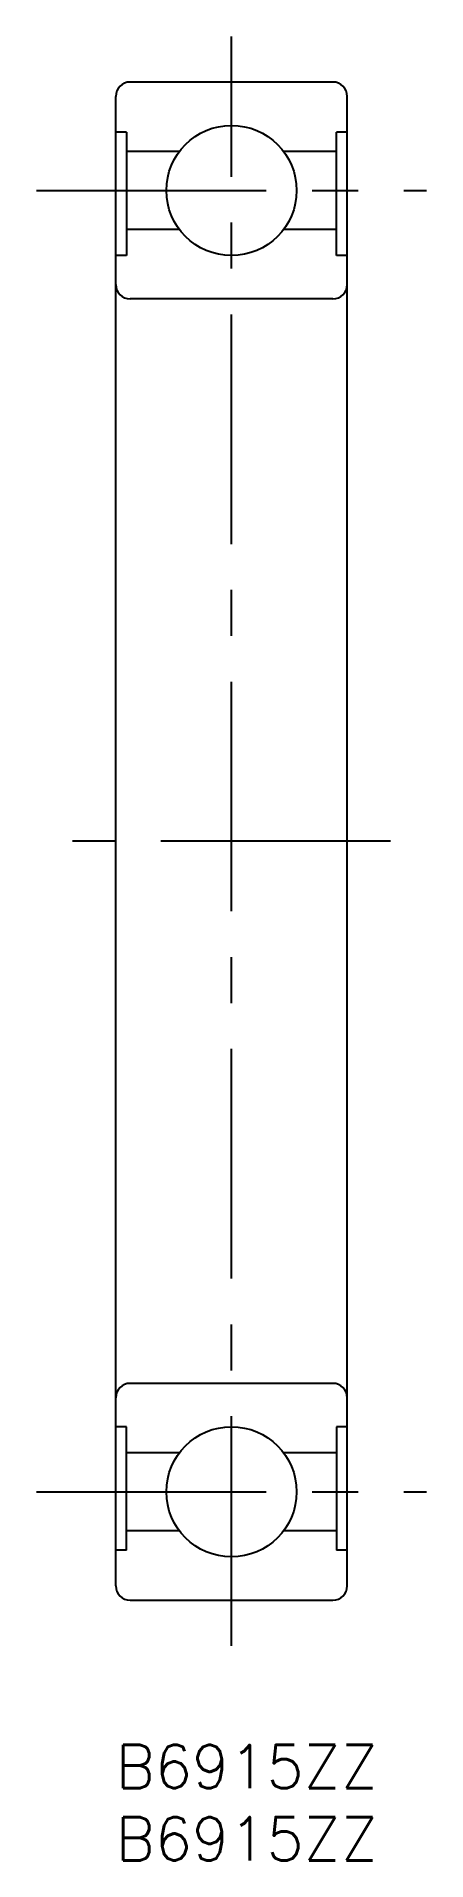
# Model space of a CAD drawing. Extents: x -5 to 21, y -8 to 118.
import ezdxf

# ---------------------------------------------------------------- set-up
doc = ezdxf.new("R2010")
doc.units = 0
doc.header["$LTSCALE"] = 0.5
doc.linetypes.add('CENTER', pattern=[50.8, 31.75, -6.35, 6.35, -6.35])
for name, color, linetype in [('MSM_CENTER', 1, 'CENTER'), ('MSM_CONTINUOUS', 7, 'CONTINUOUS'), ('MSM_PART_NUMBER', 7, 'CONTINUOUS')]:
    doc.layers.add(name, color=color, linetype=linetype)
doc.styles.get("Standard").update_dxf_attribs({"font": 'txt.shx', "height": 3, "bigfont": 'bigfont.shx'})

msp = doc.modelspace()

# ---------------------------------------------------------------- linework, layer by layer
at = {"layer": 'MSM_CENTER'}
for p, q in [((8, 6.85), (8, 118.15)), ((-5.48, 107.5), (21.48, 107.5)), ((19, 62.5), (-3, 62.5)), ((-5.48, 17.5), (21.48, 17.5))]:
    msp.add_line(p, q, dxfattribs=at)
at = {"layer": 'MSM_CONTINUOUS'}
for p, q in [((15, 115), (1, 115)), ((0, 11), (0, 114)), ((16, 11), (16, 114)), ((0.74, 111.53), (0, 111.53)), ((0.74, 111.53), (0.74, 103)), ((16, 111.53), (15.26, 111.53)), ((15.26, 103), (15.26, 111.53)), ((4.4, 110.2), (0.74, 110.2)), ((15.26, 110.2), (11.6, 110.2)), ((4.4, 104.8), (0.74, 104.8)), ((15.26, 104.8), (11.6, 104.8)), ((0.74, 103), (0, 103)), ((16, 103), (15.26, 103)), ((15, 100), (1, 100)), ((15, 25), (1, 25)), ((0.74, 22), (0, 22)), ((0.74, 13.47), (0.74, 22)), ((16, 22), (15.26, 22)), ((15.26, 22), (15.26, 13.47)), ((4.4, 20.2), (0.74, 20.2)), ((15.26, 20.2), (11.6, 20.2)), ((4.4, 14.8), (0.74, 14.8)), ((15.26, 14.8), (11.6, 14.8)), ((0.74, 13.47), (0, 13.47)), ((16, 13.47), (15.26, 13.47)), ((1, 10), (15, 10))]:
    msp.add_line(p, q, dxfattribs=at)
for centre in [(8, 107.5), (8, 17.5)]:
    msp.add_circle(centre, 4.5, dxfattribs=at)
for centre, start, end in [((1, 114), 90, 180), ((15, 114), 0, 90), ((1, 101), 180, 270), ((15, 101), 270, 0), ((1, 24), 90, 180), ((15, 24), 0, 90), ((1, 11), 180, 270), ((15, 11), 270, 0)]:
    msp.add_arc(centre, 1, start, end, dxfattribs=at)

# ---------------------------------------------------------------- texts
at = {"layer": 'MSM_PART_NUMBER'}
for p in [(0, -3), (0, -8)]:
    msp.add_text('B6915ZZ', height=3, dxfattribs=at).set_placement(p)

doc.saveas('drawing.dxf')
